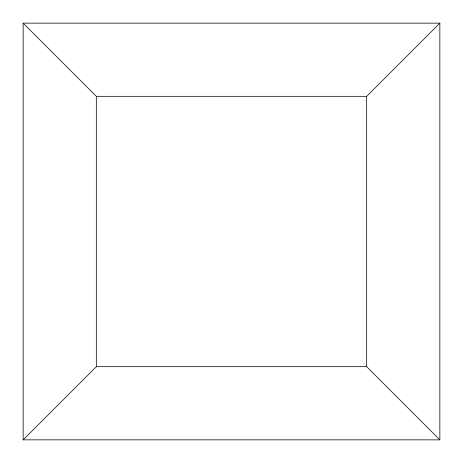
<?xml version="1.0" encoding="UTF-8"?>
<svg xmlns="http://www.w3.org/2000/svg" width="463" height="463" viewBox="0 0 463 463"><rect width="100%" height="100%" fill="white"/><g stroke="black" fill="none" stroke-linecap="round" stroke-linejoin="round"><path stroke-width="0.69" d="M23.15 439.85L96.327 366.673L96.327 96.327L23.15 23.15L23.15 439.85L439.85 439.85L439.85 23.15L23.15 23.15M96.327 96.327L366.673 96.327L439.85 23.15M96.327 366.673L366.673 366.673L439.85 439.85M366.673 96.327L366.673 366.673"/></g></svg>
